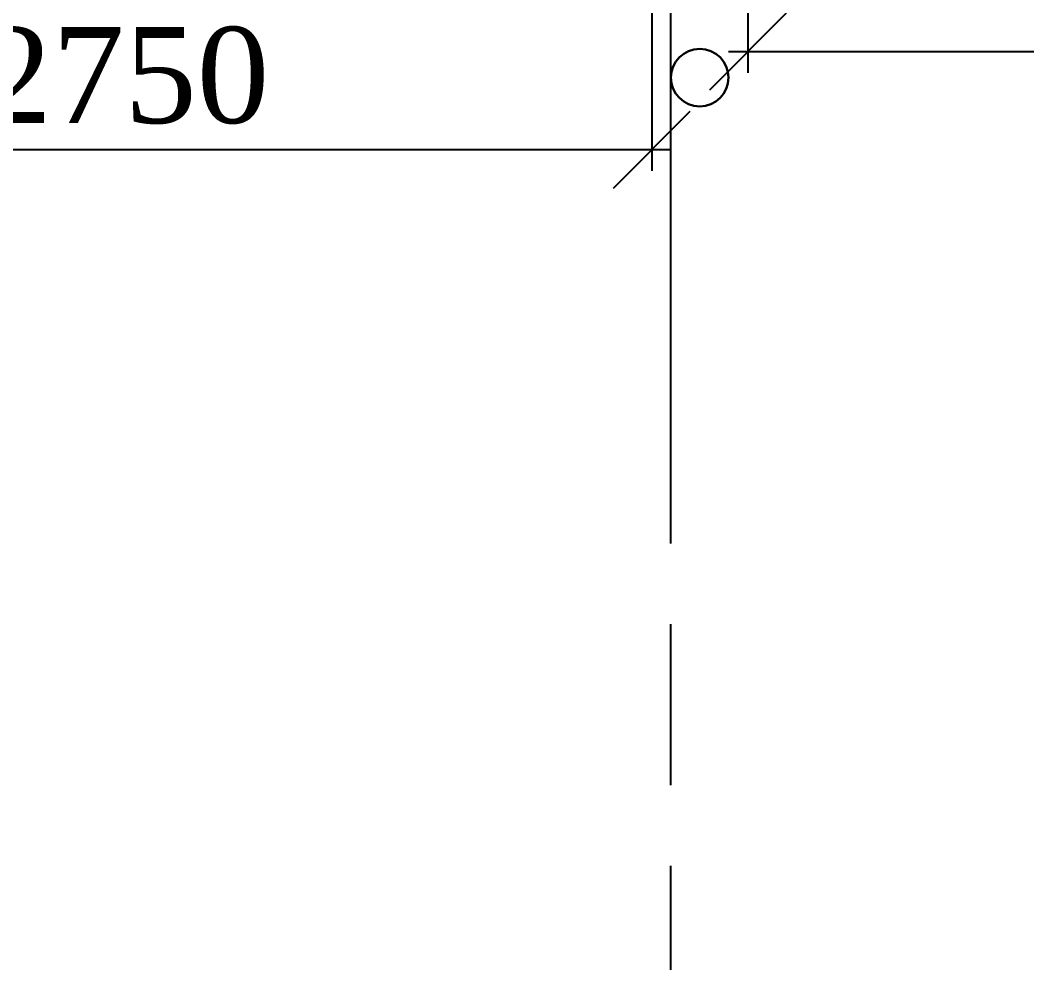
# Model space of a CAD drawing. Header units: inches. Extents: x 2870606 to 3671143, y -733551 to -473558.
# Drawn here: x 3280145 to 3282770, y -515705 to -513248 of the extents above; entities that cross this region are included whole.
import ezdxf

# ---------------------------------------------------------------- set-up
doc = ezdxf.new("R2010")
doc.units = ezdxf.units.IN
doc.header["$MEASUREMENT"] = 0
doc.linetypes.add('ACAD_ISO08W100', pattern=[36, 24, -3, 6, -3])
doc.styles.add('J~stule', font='dutch.ttf')
doc.dimstyles.new('J~style', dxfattribs={"dimscale": 100, "dimtxt": 2.5, "dimasz": 2, "dimexe": 0.55, "dimexo": 0.725, "dimtad": 1, "dimdec": 0, "dimdsep": 46, "dimtxsty": 'J~stule', "dimblk": 'OBLIQUE', "dimcen": 2, "dimdle": 0.5, "dimadec": 0, "dimazin": 0, "dimtfac": 1, "dimtdec": 0, "dimtmove": 0, "dimatfit": 3, "dimfxl": 1, "dimarcsym": 0})

# ---------------------------------------------------------------- blocks, each defined once
blk = doc.blocks.new('_Oblique')
at = {"color": 0, "linetype": 'ByBlock', "lineweight": -2}
blk.add_line((-0.5, -0.5), (0.5, 0.5), dxfattribs=at)
blk = doc.blocks.new('*D448')
at = {"color": 0, "lineweight": -2, "transparency": 16777216}
for p, q in [((3282042.2, -512695.6), (3282042.2, -513385.4)), ((3287642.2, -512695.6), (3287642.2, -513385.4)), ((3281992.2, -513330.4), (3287692.2, -513330.4))]:
    blk.add_line(p, q, dxfattribs=at)
at = {"layer": 'Defpoints', "color": 0, "lineweight": 35, "transparency": 16777216}
for p in [(3282042.2, -512623.1), (3287642.2, -512623.1), (3287642.2, -513330.4)]:
    blk.add_point(p, dxfattribs=at)
at = {"color": 0, "lineweight": -2, "transparency": 16777216, "xscale": 200, "yscale": 200, "zscale": 200, "rotation": 180}
blk.add_blockref('_Oblique', (3282042.2, -513330.4), dxfattribs=at)
at = {"color": 0, "lineweight": -2, "transparency": 16777216, "xscale": 200, "yscale": 200, "zscale": 200}
blk.add_blockref('_Oblique', (3287642.2, -513330.4), dxfattribs=at)
at = {"color": 0, "transparency": 16777216, "insert": (3284842.2, -513137.7), "char_height": 250, "attachment_point": 5, "style": 'J~stule'}
blk.add_mtext('5600', dxfattribs=at)
blk = doc.blocks.new('*D452')
at = {"color": 0, "lineweight": -2, "transparency": 16777216}
for p, q in [((3279042.2, -513085.6), (3279042.2, -513640.9)), ((3281792.2, -513195.6), (3281792.2, -513640.9)), ((3281842.2, -513585.9), (3278992.2, -513585.9))]:
    blk.add_line(p, q, dxfattribs=at)
at = {"layer": 'Defpoints', "color": 0, "lineweight": 35, "transparency": 16777216}
for p in [(3279042.2, -513013.1), (3281792.2, -513123.1), (3279042.2, -513585.9)]:
    blk.add_point(p, dxfattribs=at)
at = {"color": 0, "lineweight": -2, "transparency": 16777216, "xscale": 200, "yscale": 200, "zscale": 200, "rotation": 180}
blk.add_blockref('_Oblique', (3279042.2, -513585.9), dxfattribs=at)
at = {"color": 0, "lineweight": -2, "transparency": 16777216, "xscale": 200, "yscale": 200, "zscale": 200}
blk.add_blockref('_Oblique', (3281792.2, -513585.9), dxfattribs=at)
at = {"color": 0, "transparency": 16777216, "insert": (3280417.2, -513393.2), "char_height": 250, "attachment_point": 5, "style": 'J~stule'}
blk.add_mtext('2750', dxfattribs=at)

msp = doc.modelspace()

# ---------------------------------------------------------------- linework, layer by layer
at = {"color": 252, "linetype": 'ACAD_ISO08W100', "ltscale": 70}
msp.add_line((3281842.2, -524692.02), (3281842.2, -496403.85), dxfattribs=at)
at = {"lineweight": 30}
msp.add_circle((3281917.2, -513398.13), 75, dxfattribs=at)

# ---------------------------------------------------------------- dimensions: what is measured, and where the dimension line sits
for base, p1, p2, picture, middle in [((3287642.2, -513330.37), (3282042.2, -512623.13), (3287642.2, -512623.13), '*D448', (3284842.2, -513137.66)), ((3279042.2, -513585.9), (3281792.2, -513123.13), (3279042.2, -513013.11), '*D452', (3280417.2, -513393.2))]:
    dim = msp.add_linear_dim(base=base, p1=p1, p2=p2, dimstyle='J~style', override={"dimdec": 1, "dimtdec": 1})
    dim.commit()
    dim.dimension.update_dxf_attribs({"geometry": picture, "text_midpoint": middle})

doc.saveas('drawing.dxf')
